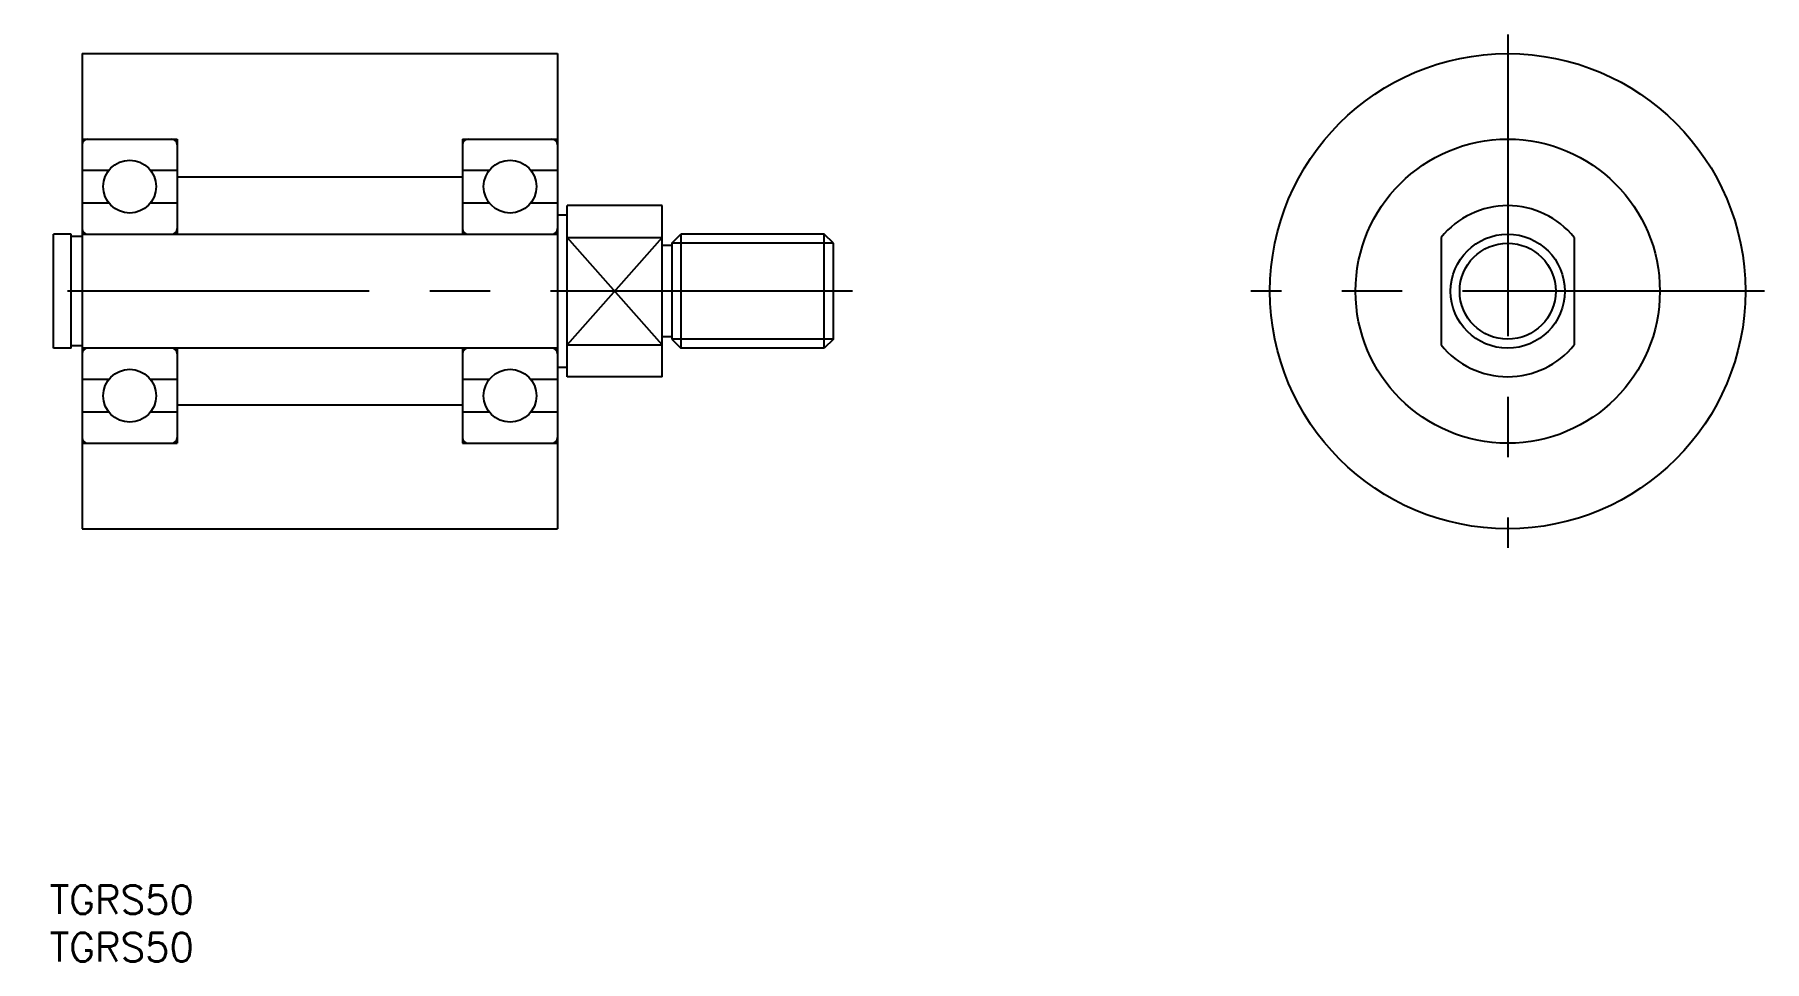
# Model space of a CAD drawing. Extents: x 623 to 805, y -368 to -271.
import ezdxf

# ---------------------------------------------------------------- set-up
doc = ezdxf.new("R2010")
doc.units = 0
doc.linetypes.add('CENTER', pattern=[50.8, 31.75, -6.35, 6.35, -6.35])
doc.layers.get('0').update_dxf_attribs({"linetype": 'CONTINUOUS'})
doc.layers.add('CENTER', color=1, linetype='CENTER')
doc.styles.get("Standard").update_dxf_attribs({"font": 'txt.shx', "height": 3, "bigfont": 'bigfont.shx'})

# ---------------------------------------------------------------- blocks, each defined once
blk = doc.blocks.new('*U17')
at = {"color": 7, "linetype": 'CONTINUOUS'}
for p in [(625.01, -363.12), (625.01, -368.12)]:
    blk.add_text('TGRS50', height=3, dxfattribs=at).set_placement(p)

msp = doc.modelspace()

# ---------------------------------------------------------------- linework, layer by layer
at = {"color": 7, "linetype": 'CONTINUOUS'}
for p, q in [((628.42, -272.59), (628.42, -322.59)), ((628.42, -272.59), (678.42, -272.59)), ((678.42, -272.59), (678.42, -322.59)), ((628.42, -281.59), (638.42, -281.59)), ((638.42, -281.59), (638.42, -291.59)), ((668.42, -281.59), (668.42, -291.59)), ((668.42, -281.59), (678.42, -281.59)), ((631.22, -284.89), (628.42, -284.89)), ((638.42, -284.89), (635.62, -284.89)), ((668.42, -285.59), (638.42, -285.59)), ((671.22, -284.89), (668.42, -284.89)), ((678.42, -284.89), (675.62, -284.89)), ((628.42, -288.29), (631.22, -288.29)), ((635.62, -288.29), (638.42, -288.29)), ((668.42, -288.29), (671.22, -288.29)), ((675.62, -288.29), (678.42, -288.29)), ((689.42, -288.59), (679.42, -288.59)), ((679.42, -306.59), (679.42, -288.59)), ((689.42, -306.59), (689.42, -288.59)), ((679.42, -289.59), (678.42, -289.59)), ((625.42, -303.59), (625.42, -291.59)), ((627.27, -291.59), (625.42, -291.59)), ((627.27, -303.59), (627.27, -291.59)), ((628.42, -291.84), (627.27, -291.84)), ((628.42, -291.59), (678.42, -291.59)), ((679.42, -291.93), (689.42, -291.93)), ((690.42, -292.79), (689.42, -292.79)), ((690.42, -292.54), (691.37, -291.59)), ((690.42, -292.54), (690.42, -302.64)), ((706.47, -291.59), (691.37, -291.59)), ((691.37, -291.59), (691.37, -303.59)), ((707.42, -292.54), (706.47, -291.59)), ((706.47, -303.59), (706.47, -291.59)), ((707.42, -302.64), (707.42, -292.54)), ((771.34, -291.93), (771.34, -303.25)), ((785.34, -291.93), (785.34, -303.25)), ((627.27, -303.59), (625.42, -303.59)), ((628.42, -303.34), (627.27, -303.34)), ((678.42, -303.59), (628.42, -303.59)), ((638.42, -303.59), (638.42, -313.59)), ((668.42, -303.59), (668.42, -313.59)), ((679.42, -303.25), (689.42, -303.25)), ((690.42, -302.39), (689.42, -302.39)), ((690.42, -302.64), (691.37, -303.59)), ((706.47, -303.59), (691.37, -303.59)), ((707.42, -302.64), (706.47, -303.59)), ((678.42, -305.59), (679.42, -305.59)), ((631.22, -306.89), (628.42, -306.89)), ((638.42, -306.89), (635.62, -306.89)), ((671.22, -306.89), (668.42, -306.89)), ((678.42, -306.89), (675.62, -306.89)), ((689.42, -306.59), (679.42, -306.59)), ((628.42, -310.29), (631.22, -310.29)), ((635.62, -310.29), (638.42, -310.29)), ((668.42, -309.59), (638.42, -309.59)), ((668.42, -310.29), (671.22, -310.29)), ((675.62, -310.29), (678.42, -310.29)), ((628.42, -313.59), (638.42, -313.59)), ((668.42, -313.59), (678.42, -313.59)), ((628.42, -322.59), (678.42, -322.59))]:
    msp.add_line(p, q, dxfattribs=at)
at = {"color": 3, "linetype": 'CONTINUOUS'}
for p, q in [((689.42, -291.93), (679.42, -303.25)), ((689.42, -303.25), (679.42, -291.93)), ((707.42, -292.54), (690.42, -292.54)), ((707.42, -302.64), (690.42, -302.64))]:
    msp.add_line(p, q, dxfattribs=at)
at = {"color": 7, "linetype": 'CONTINUOUS'}
for centre, radius in [((778.34, -297.59), 25), ((778.34, -297.59), 16), ((633.42, -286.59), 2.78), ((673.42, -286.59), 2.78), ((778.34, -297.59), 6), ((633.42, -308.59), 2.78), ((673.42, -308.59), 2.78)]:
    msp.add_circle(centre, radius, dxfattribs=at)
at = {"color": 3, "linetype": 'CONTINUOUS'}
msp.add_circle((778.34, -297.59), 5.05, dxfattribs=at)
at = {"color": 7, "linetype": 'CONTINUOUS'}
for centre, radius, start, end in [((629.02, -282.19), 0.6, 90, 180), ((637.82, -282.19), 0.6, 0, 90), ((669.02, -282.19), 0.6, 90, 180), ((677.82, -282.19), 0.6, 0, 90), ((778.34, -297.59), 9, 38.9424, 141.0576), ((629.02, -290.99), 0.6, 180, 270), ((637.82, -290.99), 0.6, 270, 0), ((669.02, -290.99), 0.6, 180, 270), ((677.82, -290.99), 0.6, 270, 0), ((629.02, -304.19), 0.6, 90, 180), ((637.82, -304.19), 0.6, 0, 90), ((669.02, -304.19), 0.6, 90, 180), ((677.82, -304.19), 0.6, 0, 90), ((778.34, -297.59), 9, 218.9424, 321.0576), ((629.02, -312.99), 0.6, 180, 270), ((637.82, -312.99), 0.6, 270, 0), ((669.02, -312.99), 0.6, 180, 270), ((677.82, -312.99), 0.6, 270, 0)]:
    msp.add_arc(centre, radius, start, end, dxfattribs=at)
at = {"layer": 'CENTER', "color": 1, "linetype": 'CENTER'}
for p, q in [((778.34, -270.59), (778.34, -324.59)), ((709.42, -297.59), (623.42, -297.59)), ((805.34, -297.59), (751.34, -297.59))]:
    msp.add_line(p, q, dxfattribs=at)

# ---------------------------------------------------------------- block references
at = {"color": 7, "linetype": 'CONTINUOUS'}
msp.add_blockref('*U17', (0, 0), dxfattribs=at)

doc.saveas('drawing.dxf')
